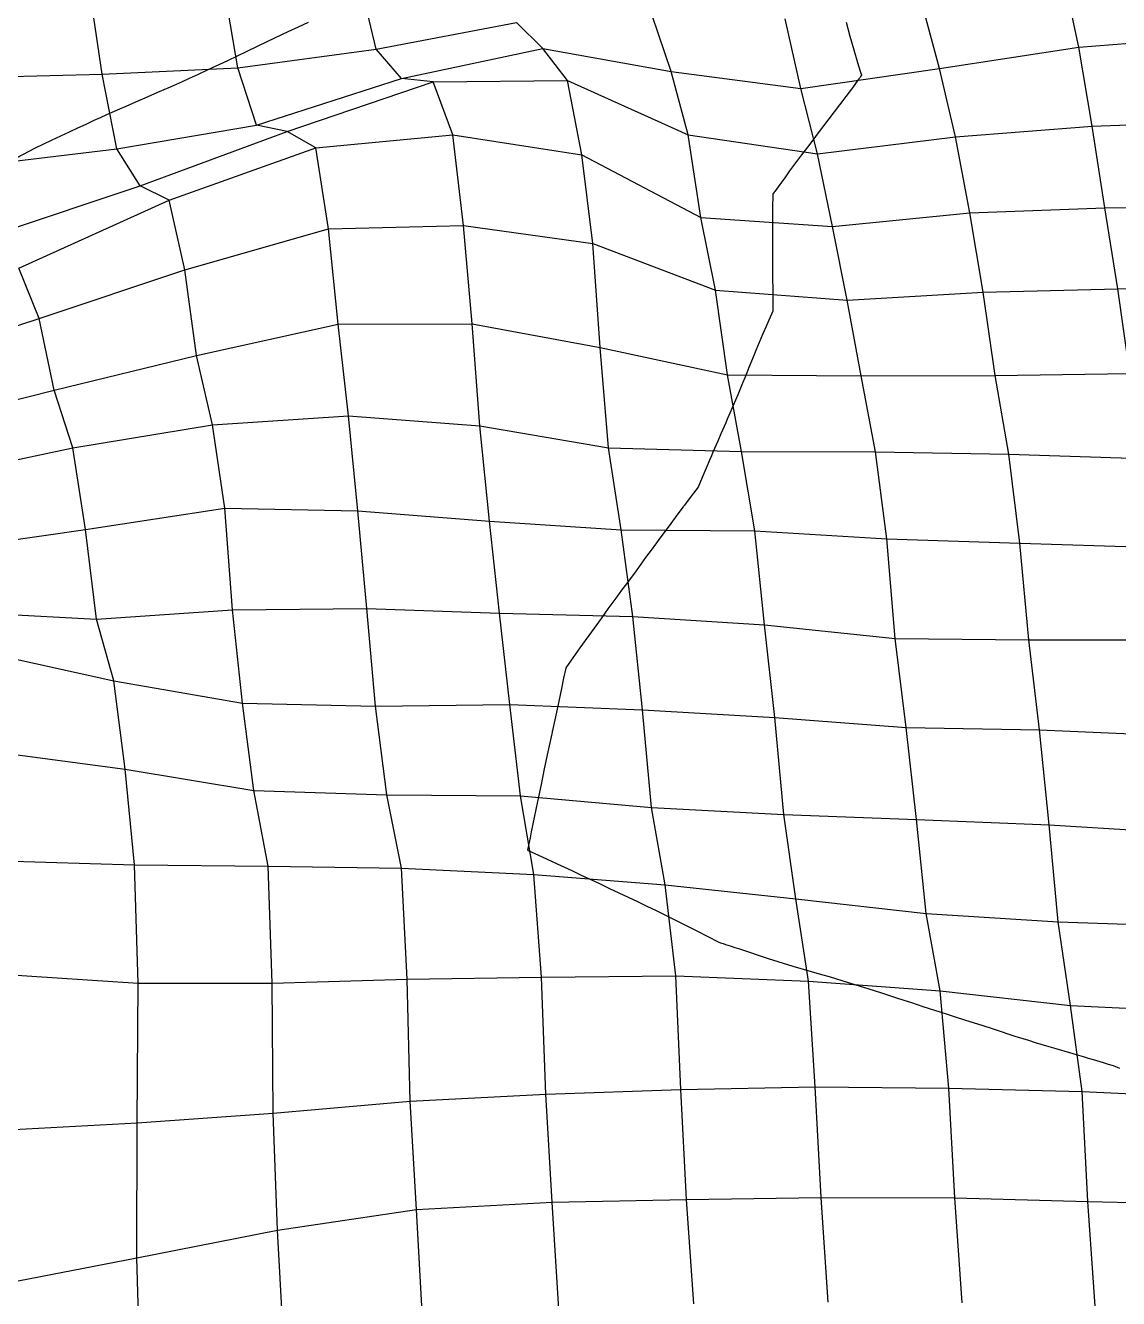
# Model space of a CAD drawing. Header units: metres. Extents: x -1994 to 1259, y -764 to 1460.
# Drawn here: x -367.7 to 40.3, y 165.5 to 640.8 of the extents above; entities that cross this region are included whole.
import ezdxf

# ---------------------------------------------------------------- set-up
doc = ezdxf.new("R2010")
doc.units = ezdxf.units.M

msp = doc.modelspace()

# ---------------------------------------------------------------- linework, layer by layer
for p, q in [((-236.76257, 631.91406, -4002.037), (-242.76746, 657.2074, -3955.392)), ((25.468628, 632.70667, -4054.8494), (19.807373, 659.426, -4009.8066)), ((-338.98547, 622.5897, -4000.8174), (-343.63452, 653.5093, -3960.4937)), ((-288.43652, 624.9181, -3998.8052), (-293.4275, 654.41833, -3956.8867)), ((-26.444214, 624.7196, -4050.504), (-32.88977, 648.1847, -4001.8047)), ((-265.8058, 640.25134, -3978.9573), (-261.99866, 642.005, -3976.6968)), ((-236.76257, 631.91406, -4002.037), (-184.35522, 641.9525, -4008.6875)), ((-174.60742, 632.1892, -4072.7812), (-184.35522, 641.9525, -4008.6875)), ((-126.70093, 623.5532, -4058.4502), (-133.74622, 644.5298, -4006.9548)), ((-78.23474, 617.23987, -4046.7283), (-84.05701, 643.2909, -4000.9346)), ((-61.355225, 642.011, -4004.0454), (-59.960693, 636.75757, -4013.3452)), ((-277.2478, 634.8978, -3985.6323), (-269.61646, 638.48376, -3981.2024)), ((-269.61646, 638.48376, -3981.2024), (-265.8058, 640.25134, -3978.9573)), ((-284.89478, 631.23755, -3989.9756), (-281.0692, 633.0792, -3987.8179)), ((-281.0692, 633.0792, -3987.8179), (-277.2478, 634.8978, -3985.6323)), ((-59.960693, 636.75757, -4013.3452), (-58.53418, 631.739, -4022.7676)), ((-26.444214, 624.7196, -4050.504), (25.468628, 632.70667, -4054.8494)), ((25.468628, 632.70667, -4054.8494), (76.41284, 636.6743, -4054.6787)), ((30.45691, 603.19543, -4096.7554), (25.468628, 632.70667, -4054.8494)), ((-299.4834, 624.2959, -3998.3213), (-292.19348, 627.73486, -3994.1086)), ((-292.19348, 627.73486, -3994.1086), (-288.54504, 629.48, -3992.0344)), ((-288.54504, 629.48, -3992.0344), (-284.89478, 631.23755, -3989.9756)), ((-288.43652, 624.9181, -3998.8052), (-236.76257, 631.91406, -4002.037)), ((-227.28052, 621.0477, -4064.8916), (-236.76257, 631.91406, -4002.037)), ((-227.28052, 621.0477, -4064.8916), (-174.60742, 632.1892, -4072.7812)), ((-165.38696, 620.2378, -4134.417), (-174.60742, 632.1892, -4072.7812)), ((-174.60742, 632.1892, -4072.7812), (-126.70093, 623.5532, -4058.4502)), ((-58.53418, 631.739, -4022.7676), (-57.07849, 626.9424, -4032.3018)), ((-338.98547, 622.5897, -4000.8174), (-288.43652, 624.9181, -3998.8052)), ((-303.11243, 622.60815, -4000.453), (-299.4834, 624.2959, -3998.3213)), ((-281.4668, 603.6279, -4049.9478), (-288.43652, 624.9181, -3998.8052)), ((-120.29382, 599.9286, -4106.9697), (-126.70093, 623.5532, -4058.4502)), ((-126.70093, 623.5532, -4058.4502), (-78.23474, 617.23987, -4046.7283)), ((-78.23474, 617.23987, -4046.7283), (-26.444214, 624.7196, -4050.504)), ((-57.07849, 626.9424, -4032.3018), (-56.595215, 625.35034, -4035.4658)), ((-56.595215, 625.35034, -4035.4658), (-56.109863, 623.7744, -4038.638)), ((-56.109863, 623.7744, -4038.638), (-55.62268, 622.2136, -4041.817)), ((-20.487305, 599.2273, -4096.9253), (-26.444214, 624.7196, -4050.504)), ((-389.28308, 621.30457, -4004.0015), (-338.98547, 622.5897, -4000.8174)), ((-333.5946, 594.7488, -4044.5996), (-338.98547, 622.5897, -4000.8174)), ((-315.91956, 616.90784, -4008.3403), (-313.55212, 617.93225, -4006.8403)), ((-313.55212, 617.93225, -4006.8403), (-311.29065, 618.91064, -4005.4077)), ((-311.29065, 618.91064, -4005.4077), (-309.021, 619.9175, -4004.0051)), ((-309.021, 619.9175, -4004.0051), (-306.74524, 620.95386, -4002.637)), ((-306.74524, 620.95386, -4002.637), (-303.11243, 622.60815, -4000.453)), ((-281.4668, 603.6279, -4049.9478), (-227.28052, 621.0477, -4064.8916)), ((-269.9381, 601.25366, -4122.3438), (-215.50659, 619.69104, -4138.4307)), ((-215.50659, 619.69104, -4138.4307), (-227.28052, 621.0477, -4064.8916)), ((-215.50659, 619.69104, -4138.4307), (-165.38696, 620.2378, -4134.417)), ((-208.16821, 599.9304, -4191.292), (-215.50659, 619.69104, -4138.4307)), ((-159.9646, 592.52734, -4178.3457), (-165.38696, 620.2378, -4134.417)), ((-165.38696, 620.2378, -4134.417), (-120.29382, 599.9286, -4106.9697)), ((-57.839844, 619.1732, -4046.849), (-59.030884, 617.5537, -4049.587)), ((-56.62268, 620.84204, -4044.0854), (-57.839844, 619.1732, -4046.849)), ((-56.28955, 621.2988, -4043.3289), (-56.62268, 620.84204, -4044.0854)), ((-55.956177, 621.7561, -4042.5728), (-56.28955, 621.2988, -4043.3289)), ((-55.62268, 622.2136, -4041.817), (-55.956177, 621.7561, -4042.5728)), ((-325.39258, 612.7999, -4014.3286), (-323.02295, 613.83215, -4012.837)), ((-323.02295, 613.83215, -4012.837), (-318.2865, 615.886, -4009.8428)), ((-318.2865, 615.886, -4009.8428), (-315.91956, 616.90784, -4008.3403)), ((-72.00037, 592.8983, -4094.4429), (-78.23474, 617.23987, -4046.7283)), ((-61.429443, 614.3286, -4055.1902), (-62.604736, 612.7661, -4057.9805)), ((-59.030884, 617.5537, -4049.587), (-61.429443, 614.3286, -4055.1902)), ((-337.26624, 607.53613, -4021.671), (-332.51135, 609.66394, -4018.7588)), ((-332.51135, 609.66394, -4018.7588), (-330.13672, 610.71594, -4017.2893)), ((-330.13672, 610.71594, -4017.2893), (-325.39258, 612.7999, -4014.3286)), ((-65.77991, 608.5963, -4065.6472), (-67.78381, 605.953, -4070.456)), ((-63.782715, 611.2191, -4060.8247), (-65.77991, 608.5963, -4065.6472)), ((-62.604736, 612.7661, -4057.9805), (-63.782715, 611.2191, -4060.8247)), ((-348.14978, 602.563, -4028.19), (-345.06567, 603.9888, -4026.3662)), ((-345.06567, 603.9888, -4026.3662), (-342.02954, 605.37354, -4024.544)), ((-342.02954, 605.37354, -4024.544), (-339.64673, 606.46045, -4023.1138)), ((-339.64673, 606.46045, -4023.1138), (-337.26624, 607.53613, -4021.671)), ((-67.78381, 605.953, -4070.456), (-71.797485, 600.64685, -4080.0596)), ((30.45691, 603.19543, -4096.7554), (80.89331, 605.0558, -4094.2173)), ((-357.73767, 598.04016, -4033.731), (-351.19727, 601.1256, -4029.951)), ((-351.19727, 601.1256, -4029.951), (-348.14978, 602.563, -4028.19)), ((-333.5946, 594.7488, -4044.5996), (-281.4668, 603.6279, -4049.9478)), ((-324.83008, 580.9053, -4104.1094), (-269.9381, 601.25366, -4122.3438)), ((-269.9381, 601.25366, -4122.3438), (-281.4668, 603.6279, -4049.9478)), ((-259.30835, 595.14954, -4190.549), (-269.9381, 601.25366, -4122.3438)), ((-259.30835, 595.14954, -4190.549), (-208.16821, 599.9304, -4191.292)), ((-204.22388, 566.0879, -4228.3315), (-208.16821, 599.9304, -4191.292)), ((-208.16821, 599.9304, -4191.292), (-159.9646, 592.52734, -4178.3457)), ((-115.613525, 569.1393, -4147.44), (-120.29382, 599.9286, -4106.9697)), ((-120.29382, 599.9286, -4106.9697), (-72.00037, 592.8983, -4094.4429)), ((-71.797485, 600.64685, -4080.0596), (-73.807495, 597.98413, -4084.855)), ((-72.00037, 592.8983, -4094.4429), (-20.487305, 599.2273, -4096.9253)), ((-20.487305, 599.2273, -4096.9253), (30.45691, 603.19543, -4096.7554)), ((-15.236206, 570.8059, -4140.0557), (-20.487305, 599.2273, -4096.9253)), ((35.20056, 572.6688, -4137.5205), (30.45691, 603.19543, -4096.7554)), ((-385.0691, 588.5807, -4042.2979), (-333.5946, 594.7488, -4044.5996)), ((-370.81787, 591.5255, -4040.7988), (-364.2224, 594.92224, -4037.394)), ((-364.2224, 594.92224, -4037.394), (-357.73767, 598.04016, -4033.731)), ((-324.83008, 580.9053, -4104.1094), (-333.5946, 594.7488, -4044.5996)), ((-314.02466, 575.5305, -4173.134), (-259.30835, 595.14954, -4190.549)), ((-254.50879, 564.8552, -4231.5747), (-259.30835, 595.14954, -4190.549)), ((-75.81079, 595.3425, -4089.665), (-77.98694, 592.473, -4094.89)), ((-73.807495, 597.98413, -4084.855), (-75.81079, 595.3425, -4089.665)), ((-155.85083, 559.3872, -4216.175), (-159.9646, 592.52734, -4178.3457)), ((-159.9646, 592.52734, -4178.3457), (-115.613525, 569.1393, -4147.44)), ((-80.2207, 589.5044, -4100.1963), (-82.44922, 586.4685, -4105.3047)), ((-77.98694, 592.473, -4094.89), (-80.2207, 589.5044, -4100.1963)), ((-66.44507, 565.74, -4138.992), (-72.00037, 592.8983, -4094.4429)), ((-82.44922, 586.4685, -4105.3047), (-84.29468, 583.9546, -4109.5347)), ((-379.18982, 562.76587, -4088.3572), (-324.83008, 580.9053, -4104.1094)), ((-314.02466, 575.5305, -4173.134), (-324.83008, 580.9053, -4104.1094)), ((-86.109985, 581.46436, -4113.6523), (-87.99097, 578.83435, -4117.7954)), ((-84.29468, 583.9546, -4109.5347), (-86.109985, 581.46436, -4113.6523)), ((-370.13086, 550.1444, -4149.2393), (-314.02466, 575.5305, -4173.134)), ((-308.1776, 549.58203, -4219.043), (-314.02466, 575.5305, -4173.134)), ((-88.6637, 577.8955, -4119.2817), (-88.775024, 572.35657, -4127.5366)), ((-88.4397, 578.2074, -4118.7856), (-88.6637, 577.8955, -4119.2817)), ((-88.215576, 578.52026, -4118.29), (-88.4397, 578.2074, -4118.7856)), ((-87.99097, 578.83435, -4117.7954), (-88.215576, 578.52026, -4118.29)), ((-88.775024, 572.35657, -4127.5366), (-88.846436, 567.02185, -4135.914)), ((-66.44507, 565.74, -4138.992), (-15.236206, 570.8059, -4140.0557)), ((-15.236206, 570.8059, -4140.0557), (35.20056, 572.6688, -4137.5205)), ((-10.262085, 541.23553, -4181.895), (-15.236206, 570.8059, -4140.0557)), ((35.20056, 572.6688, -4137.5205), (85.347534, 573.3285, -4133.6333)), ((40.01831, 542.4499, -4178.6313), (35.20056, 572.6688, -4137.5205)), ((-254.50879, 564.8552, -4231.5747), (-204.22388, 566.0879, -4228.3315)), ((-200.96558, 529.3982, -4262.172), (-204.22388, 566.0879, -4228.3315)), ((-204.22388, 566.0879, -4228.3315), (-155.85083, 559.3872, -4216.175)), ((-110.07092, 541.9277, -4191.9297), (-115.613525, 569.1393, -4147.44)), ((-115.613525, 569.1393, -4147.44), (-66.44507, 565.74, -4138.992)), ((-88.846436, 567.02185, -4135.914), (-88.858154, 561.9829, -4144.4854)), ((-60.96228, 538.2803, -4183.203), (-66.44507, 565.74, -4138.992)), ((-308.1776, 549.58203, -4219.043), (-254.50879, 564.8552, -4231.5747)), ((-250.98657, 529.26044, -4266.6455), (-254.50879, 564.8552, -4231.5747)), ((-88.858154, 561.9829, -4144.4854), (-88.86438, 559.27185, -4149.0967)), ((-153.10474, 520.5725, -4247.6274), (-155.85083, 559.3872, -4216.175)), ((-155.85083, 559.3872, -4216.175), (-110.07092, 541.9277, -4191.9297)), ((-88.86438, 559.27185, -4149.0967), (-88.86157, 556.61865, -4153.7163)), ((-88.86157, 556.61865, -4153.7163), (-88.836914, 551.3884, -4163.049)), ((-88.836914, 551.3884, -4163.049), (-88.815186, 548.8324, -4167.7236)), ((-362.5542, 531.3724, -4203.2114), (-370.13086, 550.1444, -4149.2393)), ((-362.5542, 531.3724, -4203.2114), (-308.1776, 549.58203, -4219.043)), ((-303.80603, 517.5117, -4258.0737), (-308.1776, 549.58203, -4219.043)), ((-88.815186, 548.8324, -4167.7236), (-88.78418, 546.31396, -4172.443)), ((-105.579834, 510.3532, -4231.5176), (-110.07092, 541.9277, -4191.9297)), ((-110.07092, 541.9277, -4191.9297), (-60.96228, 538.2803, -4183.203)), ((-88.78418, 546.31396, -4172.443), (-88.736206, 542.39404, -4179.788)), ((-88.736206, 542.39404, -4179.788), (-88.70532, 538.3398, -4187.1606)), ((-10.262085, 541.23553, -4181.895), (40.01831, 542.4499, -4178.6313)), ((40.01831, 542.4499, -4178.6313), (90.10974, 542.87915, -4174.4854)), ((44.51245, 510.88788, -4218.233), (40.01831, 542.4499, -4178.6313)), ((-88.70532, 538.3398, -4187.1606), (-88.70593, 534.1661, -4194.365)), ((-60.96228, 538.2803, -4183.203), (-10.262085, 541.23553, -4181.895)), ((-55.69568, 509.9231, -4226.406), (-60.96228, 538.2803, -4183.203)), ((-5.677979, 510.04706, -4221.917), (-10.262085, 541.23553, -4181.895)), ((-89.20764, 533.0391, -4196.4634), (-89.71533, 531.8928, -4198.5625)), ((-88.70593, 534.1661, -4194.365), (-89.20764, 533.0391, -4196.4634)), ((-416.77832, 513.7956, -4188.0913), (-362.5542, 531.3724, -4203.2114)), ((-356.90527, 504.6018, -4248.197), (-362.5542, 531.3724, -4203.2114)), ((-303.80603, 517.5117, -4258.0737), (-250.98657, 529.26044, -4266.6455)), ((-250.98657, 529.26044, -4266.6455), (-200.96558, 529.3982, -4262.172)), ((-247.11926, 495.0976, -4303.325), (-250.98657, 529.26044, -4266.6455)), ((-198.04834, 491.29315, -4294.4224), (-200.96558, 529.3982, -4262.172)), ((-200.96558, 529.3982, -4262.172), (-153.10474, 520.5725, -4247.6274)), ((-91.37683, 528.11584, -4205.3057), (-92.552124, 525.37994, -4209.7764)), ((-90.22681, 530.73004, -4200.638), (-91.37683, 528.11584, -4205.3057)), ((-89.71533, 531.8928, -4198.5625), (-90.22681, 530.73004, -4200.638)), ((-92.552124, 525.37994, -4209.7764), (-95.05054, 519.424, -4218.6333)), ((-150.02295, 483.15088, -4280.646), (-153.10474, 520.5725, -4247.6274)), ((-153.10474, 520.5725, -4247.6274), (-105.579834, 510.3532, -4231.5176)), ((-95.05054, 519.424, -4218.6333), (-96.3136, 516.3478, -4222.8047)), ((-356.90527, 504.6018, -4248.197), (-303.80603, 517.5117, -4258.0737)), ((-297.9225, 491.7143, -4304.1523), (-303.80603, 517.5117, -4258.0737)), ((-96.3136, 516.3478, -4222.8047), (-97.64734, 513.05054, -4226.986)), ((-100.36926, 481.76428, -4274.4595), (-105.579834, 510.3532, -4231.5176)), ((-105.579834, 510.3532, -4231.5176), (-55.69568, 509.9231, -4226.406)), ((-99.22278, 509.16858, -4231.984), (-99.99487, 507.2887, -4234.5366)), ((-98.440186, 511.09058, -4229.471), (-99.22278, 509.16858, -4231.984)), ((-97.64734, 513.05054, -4226.986), (-98.440186, 511.09058, -4229.471)), ((-55.69568, 509.9231, -4226.406), (-5.677979, 510.04706, -4221.917)), ((-50.41284, 481.63422, -4269.685), (-55.69568, 509.9231, -4226.406)), ((-5.677979, 510.04706, -4221.917), (44.51245, 510.88788, -4218.233)), ((-0.648193, 480.70782, -4264.016), (-5.677979, 510.04706, -4221.917)), ((-410.10596, 491.27173, -4237.848), (-356.90527, 504.6018, -4248.197)), ((-349.98926, 483.08844, -4299.089), (-356.90527, 504.6018, -4248.197)), ((-99.99487, 507.2887, -4234.5366), (-101.79675, 502.90094, -4240.494)), ((-101.79675, 502.90094, -4240.494), (-103.49072, 498.8932, -4246.6396)), ((-297.9225, 491.7143, -4304.1523), (-247.11926, 495.0976, -4303.325)), ((-243.5951, 459.5113, -4338.4053), (-247.11926, 495.0976, -4303.325)), ((-247.11926, 495.0976, -4303.325), (-198.04834, 491.29315, -4294.4224)), ((-105.13074, 495.10974, -4253.04), (-105.723755, 493.74158, -4255.3545)), ((-103.49072, 498.8932, -4246.6396), (-105.13074, 495.10974, -4253.04)), ((-349.98926, 483.08844, -4299.089), (-297.9225, 491.7143, -4304.1523)), ((-293.31543, 460.62085, -4344.2803), (-297.9225, 491.7143, -4304.1523)), ((-194.51831, 455.73126, -4329.5303), (-198.04834, 491.29315, -4294.4224)), ((-198.04834, 491.29315, -4294.4224), (-150.02295, 483.15088, -4280.646)), ((-107.50061, 489.64587, -4262.3037), (-108.092896, 488.28064, -4264.6196)), ((-106.31616, 492.37634, -4257.671), (-107.50061, 489.64587, -4262.3037)), ((-105.723755, 493.74158, -4255.3545), (-106.31616, 492.37634, -4257.671)), ((-109.278076, 485.54773, -4269.251), (-109.87109, 484.1803, -4271.566)), ((-108.092896, 488.28064, -4264.6196), (-109.278076, 485.54773, -4269.251)), ((-402.64197, 472.03235, -4291.295), (-349.98926, 483.08844, -4299.089)), ((-345.2412, 452.5799, -4339.8745), (-349.98926, 483.08844, -4299.089)), ((-145.32886, 452.41797, -4321.179), (-150.02295, 483.15088, -4280.646)), ((-150.02295, 483.15088, -4280.646), (-100.36926, 481.76428, -4274.4595)), ((-111.05701, 481.4441, -4276.195), (-111.65039, 480.07568, -4278.509)), ((-109.87109, 484.1803, -4271.566), (-111.05701, 481.4441, -4276.195)), ((-95.42493, 452.06995, -4316.1597), (-100.36926, 481.76428, -4274.4595)), ((-100.36926, 481.76428, -4274.4595), (-50.41284, 481.63422, -4269.685)), ((-46.149902, 449.11243, -4308.2085), (-50.41284, 481.63422, -4269.685)), ((-50.41284, 481.63422, -4269.685), (-0.648193, 480.70782, -4264.016)), ((3.436401, 447.44623, -4301.708), (-0.648193, 480.70782, -4264.016)), ((-0.648193, 480.70782, -4264.016), (48.95166, 479.09802, -4257.579)), ((-113.65735, 475.44763, -4286.3506), (-115.09888, 472.0442, -4291.6143)), ((-112.24292, 478.7091, -4280.824), (-113.65735, 475.44763, -4286.3506)), ((-111.65039, 480.07568, -4278.509), (-112.24292, 478.7091, -4280.824)), ((-115.09888, 472.0442, -4291.6143), (-116.60693, 468.4344, -4296.8926)), ((-118.30896, 466.20837, -4300.1655), (-119.979004, 463.98962, -4303.297)), ((-116.60693, 468.4344, -4296.8926), (-118.30896, 466.20837, -4300.1655)), ((-122.02844, 461.25537, -4307.113), (-122.19104, 461.03845, -4307.4165)), ((-121.8656, 461.47235, -4306.8096), (-122.02844, 461.25537, -4307.113)), ((-121.70264, 461.68964, -4306.5063), (-121.8656, 461.47235, -4306.8096)), ((-119.979004, 463.98962, -4303.297), (-121.70264, 461.68964, -4306.5063)), ((-345.2412, 452.5799, -4339.8745), (-293.31543, 460.62085, -4344.2803)), ((-290.38562, 422.56848, -4376.59), (-293.31543, 460.62085, -4344.2803)), ((-293.31543, 460.62085, -4344.2803), (-243.5951, 459.5113, -4338.4053)), ((-240.26965, 423.1001, -4372.5586), (-243.5951, 459.5113, -4338.4053)), ((-243.5951, 459.5113, -4338.4053), (-194.51831, 455.73126, -4329.5303)), ((-124.505615, 457.95374, -4311.734), (-126.82605, 454.84845, -4316.034)), ((-122.19104, 461.03845, -4307.4165), (-124.505615, 457.95374, -4311.734)), ((-397.02222, 445.14026, -4336.1436), (-345.2412, 452.5799, -4339.8745)), ((-341.2019, 419.1313, -4377.3564), (-345.2412, 452.5799, -4339.8745)), ((-190.71509, 421.30243, -4365.911), (-194.51831, 455.73126, -4329.5303)), ((-194.51831, 455.73126, -4329.5303), (-145.32886, 452.41797, -4321.179)), ((-141.00818, 420.13647, -4359.9727), (-145.32886, 452.41797, -4321.179)), ((-145.32886, 452.41797, -4321.179), (-95.42493, 452.06995, -4316.1597)), ((-126.82605, 454.84845, -4316.034), (-131.51367, 448.52478, -4324.602)), ((-91.787476, 416.95386, -4351.7686), (-95.42493, 452.06995, -4316.1597)), ((-95.42493, 452.06995, -4316.1597), (-46.149902, 449.11243, -4308.2085)), ((-131.51367, 448.52478, -4324.602), (-133.81226, 445.39893, -4328.7456)), ((-43.018677, 411.8957, -4341.457), (-46.149902, 449.11243, -4308.2085)), ((-46.149902, 449.11243, -4308.2085), (3.436401, 447.44623, -4301.708)), ((6.852173, 411.4104, -4336.283), (3.436401, 447.44623, -4301.708)), ((3.436401, 447.44623, -4301.708), (53.054443, 445.91193, -4295.356)), ((-136.19177, 442.1366, -4332.9727), (-137.99146, 439.66888, -4336.17)), ((-133.81226, 445.39893, -4328.7456), (-136.19177, 442.1366, -4332.9727)), ((-137.99146, 439.66888, -4336.17), (-139.78552, 437.2218, -4339.387)), ((-139.78552, 437.2218, -4339.387), (-143.36902, 432.3437, -4345.835)), ((-145.15833, 429.9126, -4349.0664), (-146.95142, 427.46948, -4352.286)), ((-143.36902, 432.3437, -4345.835), (-145.15833, 429.9126, -4349.0664)), ((-290.38562, 422.56848, -4376.59), (-240.26965, 423.1001, -4372.5586)), ((-236.96436, 386.60608, -4406.619), (-240.26965, 423.1001, -4372.5586)), ((-240.26965, 423.1001, -4372.5586), (-190.71509, 421.30243, -4365.911)), ((-149.1565, 424.46063, -4356.2383), (-150.26208, 422.94543, -4358.2036)), ((-148.05286, 425.96808, -4354.2646), (-149.1565, 424.46063, -4356.2383)), ((-146.95142, 427.46948, -4352.286), (-148.05286, 425.96808, -4354.2646)), ((-390.54236, 421.8177, -4385.003), (-341.2019, 419.1313, -4377.3564)), ((-341.2019, 419.1313, -4377.3564), (-290.38562, 422.56848, -4376.59)), ((-334.6394, 396.1513, -4426.6006), (-341.2019, 419.1313, -4377.3564)), ((-286.6665, 387.79114, -4412.579), (-290.38562, 422.56848, -4376.59)), ((-186.82922, 387.21716, -4402.6772), (-190.71509, 421.30243, -4365.911)), ((-190.71509, 421.30243, -4365.911), (-141.00818, 420.13647, -4359.9727)), ((-152.84778, 419.40155, -4362.8013), (-155.44226, 415.78125, -4367.2646)), ((-150.26208, 422.94543, -4358.2036), (-152.84778, 419.40155, -4362.8013)), ((-137.32458, 385.21155, -4395.796), (-141.00818, 420.13647, -4359.9727)), ((-141.00818, 420.13647, -4359.9727), (-91.787476, 416.95386, -4351.7686)), ((-155.44226, 415.78125, -4367.2646), (-160.69324, 408.38733, -4376.1436)), ((-88.01245, 382.40833, -4388.0176), (-91.787476, 416.95386, -4351.7686)), ((-91.787476, 416.95386, -4351.7686), (-43.018677, 411.8957, -4341.457)), ((-38.912598, 378.72412, -4379.25), (-43.018677, 411.8957, -4341.457)), ((-43.018677, 411.8957, -4341.457), (6.852173, 411.4104, -4336.283)), ((10.853149, 377.8023, -4373.586), (6.852173, 411.4104, -4336.283)), ((6.852173, 411.4104, -4336.283), (56.829712, 411.36768, -4331.607)), ((-382.1245, 406.53607, -4442.8965), (-334.6394, 396.1513, -4426.6006)), ((-163.32947, 404.64197, -4380.5244), (-165.96423, 400.90167, -4384.909)), ((-160.69324, 408.38733, -4376.1436), (-163.32947, 404.64197, -4380.5244)), ((-166.00342, 400.84607, -4384.9746), (-166.80225, 397.07983, -4389.0938)), ((-165.99036, 400.8647, -4384.953), (-166.00342, 400.84607, -4384.9746)), ((-165.97742, 400.88324, -4384.931), (-165.99036, 400.8647, -4384.953)), ((-165.96423, 400.90167, -4384.909), (-165.97742, 400.88324, -4384.931)), ((-330.49243, 363.14905, -4464.584), (-334.6394, 396.1513, -4426.6006)), ((-334.6394, 396.1513, -4426.6006), (-286.6665, 387.79114, -4412.579)), ((-166.80225, 397.07983, -4389.0938), (-167.61877, 393.23584, -4393.205)), ((-167.61877, 393.23584, -4393.205), (-169.26038, 385.51953, -4401.251)), ((-282.42908, 355.1643, -4450.9844), (-286.6665, 387.79114, -4412.579)), ((-286.6665, 387.79114, -4412.579), (-236.96436, 386.60608, -4406.619)), ((-236.96436, 386.60608, -4406.619), (-186.82922, 387.21716, -4402.6772)), ((-232.83252, 353.54077, -4444.532), (-236.96436, 386.60608, -4406.619)), ((-182.93408, 353.16974, -4439.487), (-186.82922, 387.21716, -4402.6772)), ((-186.82922, 387.21716, -4402.6772), (-137.32458, 385.21155, -4395.796)), ((-169.26038, 385.51953, -4401.251), (-170.10352, 381.56342, -4405.2734)), ((-133.98572, 348.85663, -4430.0127), (-137.32458, 385.21155, -4395.796)), ((-137.32458, 385.21155, -4395.796), (-88.01245, 382.40833, -4388.0176)), ((-170.10352, 381.56342, -4405.2734), (-170.95044, 377.59637, -4409.177)), ((-84.63391, 346.21753, -4422.419), (-88.01245, 382.40833, -4388.0176)), ((-88.01245, 382.40833, -4388.0176), (-38.912598, 378.72412, -4379.25)), ((-171.21948, 376.33588, -4410.4297), (-172.66797, 369.54456, -4417.248)), ((-171.13025, 376.7539, -4410.0103), (-171.21948, 376.33588, -4410.4297)), ((-171.04077, 377.1742, -4409.593), (-171.13025, 376.7539, -4410.0103)), ((-170.95044, 377.59637, -4409.177), (-171.04077, 377.1742, -4409.593)), ((-35.09253, 344.36554, -4415.71), (-38.912598, 378.72412, -4379.25)), ((-38.912598, 378.72412, -4379.25), (10.853149, 377.8023, -4373.586)), ((14.417969, 342.3849, -4408.856), (10.853149, 377.8023, -4373.586)), ((10.853149, 377.8023, -4373.586), (60.309082, 375.59583, -4366.4785)), ((-378.9319, 369.57397, -4476.431), (-330.49243, 363.14905, -4464.584)), ((-172.66797, 369.54456, -4417.248), (-174.00305, 363.2198, -4424.64)), ((-327.005, 327.41058, -4499.493), (-330.49243, 363.14905, -4464.584)), ((-330.49243, 363.14905, -4464.584), (-282.42908, 355.1643, -4450.9844)), ((-174.00305, 363.2198, -4424.64), (-175.22717, 357.37024, -4432.3154)), ((-175.22717, 357.37024, -4432.3154), (-176.55005, 351.04724, -4440.6123)), ((-277.1449, 326.88068, -4494.2695), (-282.42908, 355.1643, -4450.9844)), ((-282.42908, 355.1643, -4450.9844), (-232.83252, 353.54077, -4444.532)), ((-227.33911, 326.125, -4488.792), (-232.83252, 353.54077, -4444.532)), ((-232.83252, 353.54077, -4444.532), (-182.93408, 353.16974, -4439.487)), ((-177.90698, 323.81934, -4481.573), (-182.93408, 353.16974, -4439.487)), ((-182.93408, 353.16974, -4439.487), (-133.98572, 348.85663, -4430.0127)), ((-176.55005, 351.04724, -4440.6123), (-177.78906, 345.07037, -4449.3535)), ((-128.86462, 319.89618, -4472.537), (-133.98572, 348.85663, -4430.0127)), ((-133.98572, 348.85663, -4430.0127), (-84.63391, 346.21753, -4422.419)), ((-177.78906, 345.07037, -4449.3535), (-178.88574, 339.70758, -4458.334)), ((-80.14307, 314.6424, -4462.006), (-84.63391, 346.21753, -4422.419)), ((-84.63391, 346.21753, -4422.419), (-35.09253, 344.36554, -4415.71)), ((-31.451294, 309.26453, -4451.3354), (-35.09253, 344.36554, -4415.71)), ((-35.09253, 344.36554, -4415.71), (14.417969, 342.3849, -4408.856)), ((17.781982, 306.13367, -4443.1895), (14.417969, 342.3849, -4408.856)), ((14.417969, 342.3849, -4408.856), (63.644165, 339.22455, -4400.677)), ((-179.33862, 337.49347, -4462.042), (-179.80652, 335.2127, -4465.741)), ((-178.88574, 339.70758, -4458.334), (-179.33862, 337.49347, -4462.042)), ((-179.80652, 335.2127, -4465.741), (-180.28772, 332.8777, -4469.37)), ((-180.28772, 332.8777, -4469.37), (-177.54846, 331.65265, -4470.4463)), ((-376.6339, 328.9002, -4505.7954), (-327.005, 327.41058, -4499.493)), ((-177.54846, 331.65265, -4470.4463), (-174.76086, 330.37372, -4471.5107)), ((-174.76086, 330.37372, -4471.5107), (-169.2727, 327.8249, -4473.5786)), ((-325.56824, 283.16296, -4524.8423), (-327.005, 327.41058, -4499.493)), ((-327.005, 327.41058, -4499.493), (-277.1449, 326.88068, -4494.2695)), ((-275.56348, 283.2331, -4520.293), (-277.1449, 326.88068, -4494.2695)), ((-277.1449, 326.88068, -4494.2695), (-227.33911, 326.125, -4488.792)), ((-225.23193, 284.6595, -4517.267), (-227.33911, 326.125, -4488.792)), ((-227.33911, 326.125, -4488.792), (-177.90698, 323.81934, -4481.573)), ((-175.04016, 285.50555, -4513.5894), (-177.90698, 323.81934, -4481.573)), ((-177.90698, 323.81934, -4481.573), (-128.86462, 319.89618, -4472.537)), ((-169.2727, 327.8249, -4473.5786), (-166.52148, 326.53192, -4474.601)), ((-166.52148, 326.53192, -4474.601), (-163.77087, 325.23334, -4475.618)), ((-163.77087, 325.23334, -4475.618), (-160.23096, 323.56232, -4476.9263)), ((-160.23096, 323.56232, -4476.9263), (-156.69055, 321.89484, -4478.239)), ((-156.69055, 321.89484, -4478.239), (-153.14856, 320.24426, -4479.568)), ((-153.14856, 320.24426, -4479.568), (-149.65625, 318.61664, -4480.8784)), ((-149.65625, 318.61664, -4480.8784), (-146.16553, 316.9677, -4482.168)), ((-124.94678, 285.94336, -4509.4526), (-128.86462, 319.89618, -4472.537)), ((-128.86462, 319.89618, -4472.537), (-80.14307, 314.6424, -4462.006)), ((-146.16553, 316.9677, -4482.168), (-139.18689, 313.648, -4484.7236)), ((-75.42627, 284.00403, -4502.6455), (-80.14307, 314.6424, -4462.006)), ((-80.14307, 314.6424, -4462.006), (-31.451294, 309.26453, -4451.3354)), ((-139.18689, 313.648, -4484.7236), (-135.69861, 311.97693, -4485.9907)), ((-135.69861, 311.97693, -4485.9907), (-132.21191, 310.2926, -4487.244)), ((-132.21191, 310.2926, -4487.244), (-128.32544, 308.41504, -4488.6406)), ((-26.30774, 280.39728, -4493.965), (-31.451294, 309.26453, -4451.3354)), ((-31.451294, 309.26453, -4451.3354), (17.781982, 306.13367, -4443.1895)), ((-128.32544, 308.41504, -4488.6406), (-124.52551, 306.53516, -4489.966)), ((-124.52551, 306.53516, -4489.966), (-116.772705, 302.60193, -4492.577)), ((22.348022, 274.87036, -4483.127), (17.781982, 306.13367, -4443.1895)), ((17.781982, 306.13367, -4443.1895), (67.36694, 304.46222, -4436.683)), ((-116.772705, 302.60193, -4492.577), (-112.99304, 300.6361, -4493.806)), ((-112.99304, 300.6361, -4493.806), (-109.12842, 298.5896, -4495.0283)), ((-109.12842, 298.5896, -4495.0283), (-108.193115, 298.28705, -4495.118)), ((-108.193115, 298.28705, -4495.118), (-107.257935, 297.98352, -4495.207)), ((-107.257935, 297.98352, -4495.207), (-106.322754, 297.6789, -4495.2944)), ((-106.322754, 297.6789, -4495.2944), (-104.58618, 297.11316, -4495.457)), ((-104.58618, 297.11316, -4495.457), (-102.850464, 296.54462, -4495.616)), ((-102.850464, 296.54462, -4495.616), (-101.11511, 295.97357, -4495.773)), ((-101.11511, 295.97357, -4495.773), (-90.453735, 292.46503, -4496.735)), ((-90.453735, 292.46503, -4496.735), (-81.30127, 289.60376, -4497.715)), ((-374.76794, 286.4336, -4533.1455), (-325.56824, 283.16296, -4524.8423)), ((-225.23193, 284.6595, -4517.267), (-175.04016, 285.50555, -4513.5894)), ((-175.04016, 285.50555, -4513.5894), (-124.94678, 285.94336, -4509.4526)), ((-173.47107, 241.8075, -4539.5557), (-175.04016, 285.50555, -4513.5894)), ((-123.06177, 243.55554, -4536.891), (-124.94678, 285.94336, -4509.4526)), ((-124.94678, 285.94336, -4509.4526), (-75.42627, 284.00403, -4502.6455)), ((-81.30127, 289.60376, -4497.715), (-70.563965, 286.49597, -4499.1187)), ((-70.563965, 286.49597, -4499.1187), (-67.74341, 285.6795, -4499.4873)), ((-67.74341, 285.6795, -4499.4873), (-64.95764, 284.85303, -4499.831)), ((-326.036, 231.01355, -4541.313), (-325.56824, 283.16296, -4524.8423)), ((-325.56824, 283.16296, -4524.8423), (-275.56348, 283.2331, -4520.293)), ((-275.56348, 283.2331, -4520.293), (-225.23193, 284.6595, -4517.267)), ((-275.17993, 234.61615, -4540.7324), (-275.56348, 283.2331, -4520.293)), ((-224.094, 239.17255, -4541.223), (-225.23193, 284.6595, -4517.267)), ((-72.85852, 244.44958, -4533.267), (-75.42627, 284.00403, -4502.6455)), ((-75.42627, 284.00403, -4502.6455), (-26.30774, 280.39728, -4493.965)), ((-64.95764, 284.85303, -4499.831), (-59.3396, 283.1474, -4500.484)), ((-59.3396, 283.1474, -4500.484), (-56.53894, 282.27747, -4500.7896)), ((-56.53894, 282.27747, -4500.7896), (-50.944214, 280.50867, -4501.368)), ((-50.944214, 280.50867, -4501.368), (-48.14966, 279.60974, -4501.6416)), ((-48.14966, 279.60974, -4501.6416), (-42.564697, 277.79547, -4502.17)), ((-42.564697, 277.79547, -4502.17), (-39.773926, 276.88007, -4502.425)), ((-39.773926, 276.88007, -4502.425), (-36.983032, 275.96478, -4502.6797)), ((-36.983032, 275.96478, -4502.6797), (-32.676758, 274.5525, -4503.0737)), ((-22.973999, 244.02075, -4528.157), (-26.30774, 280.39728, -4493.965)), ((-26.30774, 280.39728, -4493.965), (22.348022, 274.87036, -4483.127)), ((-32.676758, 274.5525, -4503.0737), (-28.367188, 273.15308, -4503.482)), ((-28.367188, 273.15308, -4503.482), (-24.05603, 271.76312, -4503.9004)), ((-24.05603, 271.76312, -4503.9004), (-20.625977, 270.6571, -4504.2334)), ((26.717407, 242.79114, -4522.1475), (22.348022, 274.87036, -4483.127)), ((22.348022, 274.87036, -4483.127), (71.777954, 272.55554, -4475.8975)), ((-20.625977, 270.6571, -4504.2334), (-17.194458, 269.55884, -4504.574)), ((-17.194458, 269.55884, -4504.574), (-10.332764, 267.3548, -4505.249)), ((-10.332764, 267.3548, -4505.249), (-6.902588, 266.24902, -4505.582)), ((-6.902588, 266.24902, -4505.582), (-3.475342, 265.13074, -4505.901)), ((-3.475342, 265.13074, -4505.901), (-0.936523, 264.30225, -4506.137)), ((-0.936523, 264.30225, -4506.137), (1.605469, 263.48694, -4506.3887)), ((1.605469, 263.48694, -4506.3887), (6.694458, 261.88354, -4506.9204)), ((6.694458, 261.88354, -4506.9204), (9.241699, 261.0951, -4507.201)), ((9.241699, 261.0951, -4507.201), (14.340332, 259.5429, -4507.7896)), ((14.340332, 259.5429, -4507.7896), (16.891846, 258.77875, -4508.097)), ((16.891846, 258.77875, -4508.097), (21.997559, 257.2693, -4508.732)), ((21.997559, 257.2693, -4508.732), (24.552124, 256.52356, -4509.0596)), ((24.552124, 256.52356, -4509.0596), (27.106934, 255.78271, -4509.392)), ((27.106934, 255.78271, -4509.392), (28.979004, 255.23987, -4509.6357)), ((28.979004, 255.23987, -4509.6357), (30.850342, 254.69153, -4509.8735)), ((30.850342, 254.69153, -4509.8735), (34.590332, 253.5813, -4510.3345)), ((34.590332, 253.5813, -4510.3345), (36.459473, 253.01947, -4510.5576)), ((36.459473, 253.01947, -4510.5576), (38.32715, 252.45105, -4510.773)), ((38.32715, 252.45105, -4510.773), (40.623657, 251.49481, -4511.3203)), ((-173.47107, 241.8075, -4539.5557), (-123.06177, 243.55554, -4536.891)), ((-123.06177, 243.55554, -4536.891), (-72.85852, 244.44958, -4533.267)), ((-120.88452, 202.38092, -4565.6924), (-123.06177, 243.55554, -4536.891)), ((-70.693115, 203.22565, -4562.0137), (-72.85852, 244.44958, -4533.267)), ((-72.85852, 244.44958, -4533.267), (-22.973999, 244.02075, -4528.157)), ((-20.739624, 203.08313, -4557.225), (-22.973999, 244.02075, -4528.157)), ((-22.973999, 244.02075, -4528.157), (26.717407, 242.79114, -4522.1475)), ((28.914307, 201.69788, -4551.04), (26.717407, 242.79114, -4522.1475)), ((26.717407, 242.79114, -4522.1475), (76.16455, 240.54785, -4514.9985)), ((-275.17993, 234.61615, -4540.7324), (-224.094, 239.17255, -4541.223)), ((-224.094, 239.17255, -4541.223), (-173.47107, 241.8075, -4539.5557)), ((-221.75842, 198.65436, -4570.762), (-224.094, 239.17255, -4541.223)), ((-171.1012, 201.43176, -4569.2544), (-173.47107, 241.8075, -4539.5557)), ((-326.036, 231.01355, -4541.313), (-275.17993, 234.61615, -4540.7324)), ((-273.5946, 190.98499, -4566.7734), (-275.17993, 234.61615, -4540.7324)), ((-376.67688, 228.30444, -4542.8975), (-326.036, 231.01355, -4541.313)), ((-326.0614, 180.69958, -4559.8457), (-326.036, 231.01355, -4541.313)), ((-221.75842, 198.65436, -4570.762), (-171.1012, 201.43176, -4569.2544)), ((-171.1012, 201.43176, -4569.2544), (-120.88452, 202.38092, -4565.6924)), ((-168.6261, 161.49261, -4599.4443), (-171.1012, 201.43176, -4569.2544)), ((-120.88452, 202.38092, -4565.6924), (-70.693115, 203.22565, -4562.0137)), ((-118.145996, 163.53479, -4597.1104), (-120.88452, 202.38092, -4565.6924)), ((-68.0199, 164.1084, -4593.1265), (-70.693115, 203.22565, -4562.0137)), ((-70.693115, 203.22565, -4562.0137), (-20.739624, 203.08313, -4557.225)), ((-18.097778, 163.83588, -4588.192), (-20.739624, 203.08313, -4557.225)), ((-20.739624, 203.08313, -4557.225), (28.914307, 201.69788, -4551.04)), ((31.59729, 162.62134, -4582.199), (28.914307, 201.69788, -4551.04)), ((28.914307, 201.69788, -4551.04), (78.61719, 200.51544, -4545.0835)), ((-273.5946, 190.98499, -4566.7734), (-221.75842, 198.65436, -4570.762)), ((-219.43701, 158.07782, -4600.236), (-221.75842, 198.65436, -4570.762)), ((-326.0614, 180.69958, -4559.8457), (-273.5946, 190.98499, -4566.7734)), ((-271.3639, 150.03229, -4595.824), (-273.5946, 190.98499, -4566.7734)), ((-378.4945, 170.55402, -4553.075), (-326.0614, 180.69958, -4559.8457)), ((-324.78687, 135.77917, -4584.4385), (-326.0614, 180.69958, -4559.8457))]:
    msp.add_line(p, q)

doc.saveas('drawing.dxf')
